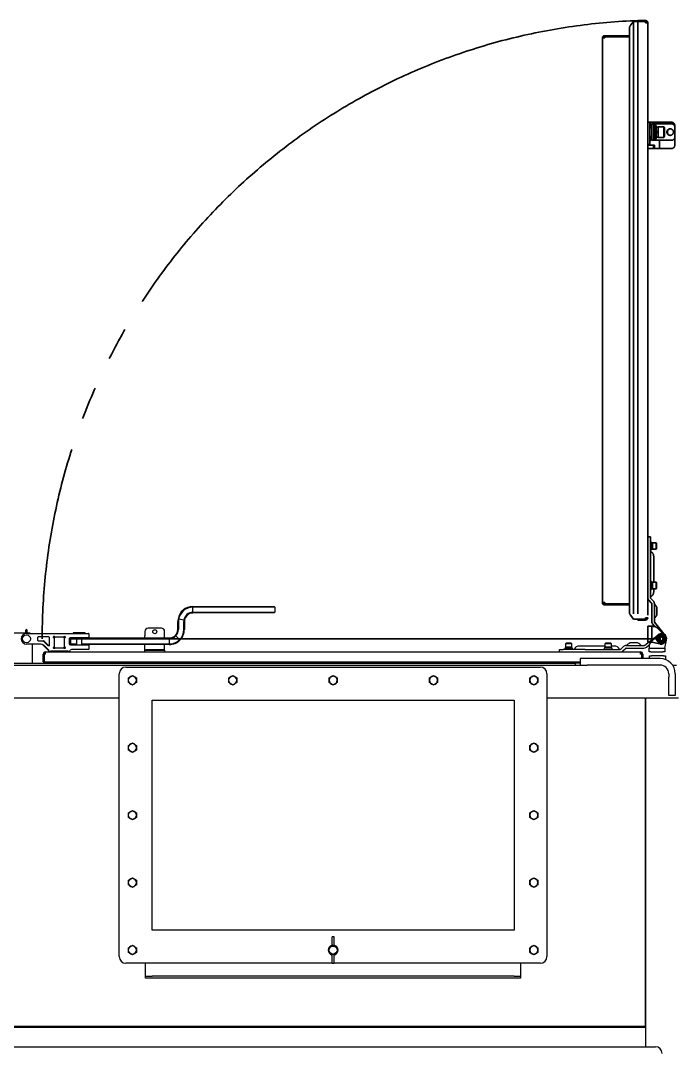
# Model space of a CAD drawing. Extents: x -681219 to -550379, y -242630 to -158199.
# Drawn here: x -579963 to -578968, y -222349 to -220787 of the extents above; entities that cross this region are included whole.
import ezdxf

# ---------------------------------------------------------------- set-up
doc = ezdxf.new("R2010")
doc.units = 0
doc.header["$LTSCALE"] = 1000
doc.linetypes.add('C2', pattern=[17, 14, -1, 1, -1])
doc.linetypes.add('P2', pattern=[23, 18, -1, 1, -1, 1, -1])
for name, color, linetype in [('11028800059', 7, 'CONTINUOUS'), ('19031000045', 7, 'CONTINUOUS'), ('AAD0803001', 7, 'CONTINUOUS'), ('AAO0602001', 7, 'CONTINUOUS'), ('AAQ0501601', 7, 'CONTINUOUS'), ('C__USERS_YSV001_', 7, 'CONTINUOUS'), ('GAB00601', 7, 'CONTINUOUS'), ('GAE00601', 7, 'CONTINUOUS'), ('GBH01201', 7, 'CONTINUOUS'), ('GZDH011001331', 7, 'CONTINUOUS'), ('GZDH011001341', 7, 'CONTINUOUS'), ('GZDH011002371', 7, 'CONTINUOUS'), ('GZDH011002671', 7, 'CONTINUOUS'), ('GZDH011002691', 7, 'CONTINUOUS'), ('GZDH011002981', 7, 'CONTINUOUS'), ('GZDH011003011', 7, 'CONTINUOUS'), ('GZDH011003041', 7, 'CONTINUOUS'), ('GZDH011003171', 7, 'CONTINUOUS'), ('GZDH011003231', 7, 'CONTINUOUS'), ('GZDH011003441', 7, 'CONTINUOUS'), ('GZDH011005631', 7, 'CONTINUOUS'), ('GZDH011026991', 7, 'CONTINUOUS'), ('GZDH011027001', 7, 'CONTINUOUS'), ('GZDH011030751', 7, 'CONTINUOUS'), ('GZDH011031641', 7, 'CONTINUOUS'), ('GZDH011032001', 7, 'CONTINUOUS'), ('SDZB011042941', 7, 'CONTINUOUS'), ('中心线', 4, 'C2')]:
    doc.layers.add(name, color=color, linetype=linetype)
doc.layers.add('双点划线', color=2, linetype='P2', lineweight=35)

# ---------------------------------------------------------------- blocks, each defined once
blk = doc.blocks.new('侧门')
at = {"layer": '双点划线', "ltscale": 0.05}
for p, q in [((0, 0), (0, 940.3)), ((51.6, 85.5), (53.1, 85.5)), ((51.6, 48), (51.6, 85.5)), ((55.1, 85.5), (53.1, 85.5)), ((53.1, 85.5), (53.1, 48)), ((53.1, 48), (53.1, 85.5)), ((55.1, 89), (913.1, 89)), ((55.1, 85.5), (55.1, 89)), ((913.1, 85.5), (913.1, 89)), ((915.1, 85.5), (913.1, 85.5)), ((916.6, 85.5), (915.1, 85.5)), ((915.1, 85.5), (915.1, 48)), ((915.1, 48), (915.1, 85.5)), ((916.6, 85.5), (916.6, 48)), ((926.6, 48), (41.6, 48)), ((53.1, 61.5), (53.1, 61.5)), ((915.1, 61.5), (915.1, 61.5)), ((28.6, 35), (30.1, 35)), ((28.6, 23.5), (28.6, 35)), ((35.3, 45.7), (30.1, 41.5)), ((938.1, 41.5), (30.1, 41.5)), ((30.1, 41.5), (30.1, 26)), ((30.1, 35), (30.1, 23.5)), ((938.1, 35), (30.1, 35)), ((932.9, 45.7), (938.1, 41.5)), ((938.1, 41.5), (938.1, 26)), ((938.1, 23.5), (938.1, 35)), ((939.6, 35), (938.1, 35)), ((939.6, 35), (939.6, 23.5)), ((-5, 20), (-2, 20)), ((-5, 14), (-5, 20)), ((16, 20), (-2, 20)), ((16, 20), (19, 20)), ((19, 20), (19, 14)), ((28.6, 23.5), (30.1, 23.5)), ((30.1, 23.5), (30.1, 26)), ((30.1, 23.5), (32.1, 23.5)), ((32.1, 23.5), (32.1, 20)), ((936.1, 20), (32.1, 20)), ((58.6, 18.2), (54.9, 14.6)), ((113.7, 16), (62.8, 16)), ((75.1, 16), (75.1, 14.4)), ((87.1, 14.4), (87.1, 16)), ((116.2, 16), (113.7, 16)), ((116.2, 16), (149.5, 16)), ((135.1, 16), (135.1, 14.4)), ((147.1, 14.4), (147.1, 16)), ((155, 16), (149.5, 16)), ((155, 20), (155, 16)), ((745.1, 16.6), (745.1, 20)), ((745.1, 11.3), (745.1, 16.6)), ((750.1, 16.6), (750.1, 20)), ((750.1, 17), (751.1, 17)), ((750.1, 16.6), (750.1, 11.3)), ((751.1, 20), (751.1, 17)), ((751.1, 17), (756.1, 17)), ((756.1, 17), (780.1, 17)), ((757.3, 17), (756.5, 16.2)), ((763.6, 16.2), (756.5, 16.2)), ((756.5, 16.2), (756.5, 16)), ((763.6, 16), (756.5, 16)), ((763.6, 17), (763.6, 14)), ((776.6, 14), (776.6, 17)), ((783.7, 16.2), (776.6, 16.2)), ((783.7, 16), (776.6, 16)), ((780.1, 17), (785.1, 17)), ((783.7, 16.2), (782.9, 17)), ((783.7, 16), (783.7, 16.2)), ((785.1, 17), (785.1, 20)), ((785.1, 17), (785.1, 13.2)), ((936.1, 23.5), (936.1, 20)), ((936.1, 23.5), (938.1, 23.5)), ((938.1, 26), (938.1, 23.5)), ((939.6, 23.5), (938.1, 23.5)), ((-5, 14), (-7.8, 1.8)), ((-2, 14), (-5, 14)), ((-1.7, 3), (-3.5, 0)), ((-3.5, 0), (-1.7, -3)), ((16, 14), (-2, 14)), ((1.7, 3), (-1.7, 3)), ((3.5, 0), (1.7, 3)), ((1.7, -3), (3.5, 0)), ((25.5, 9.6), (4.9, -6.3)), ((5.7, -5.6), (16.2, 5.1)), ((19, 14), (16, 14)), ((23, 12.7), (18.6, 9.3)), ((19, 12.1), (19, 14)), ((53.5, 14), (26.7, 14)), ((53.5, 10), (26.7, 10)), ((38.8, 6), (45.3, 6)), ((61.4, 15.4), (57.8, 11.8)), ((71.7, 11), (76.1, 11)), ((75.1, 14.4), (87.1, 14.4)), ((76.1, 12.8), (86.1, 12.8)), ((76.1, 12.8), (76.1, 7.4)), ((76.1, 7.4), (86.1, 7.4)), ((76.1, 7.4), (77.1, 6.8)), ((76.4, 14.4), (76.4, 12.8)), ((77.1, 6.8), (85.1, 6.8)), ((79.7, 12.8), (81.3, 14.4)), ((82.5, 14.4), (80.9, 12.8)), ((85.1, 6.8), (86.1, 7.4)), ((85.7, 12.8), (85.7, 14.4)), ((86.1, 7.4), (86.1, 12.8)), ((86.1, 11), (125, 11)), ((135.1, 14.4), (147.1, 14.4)), ((136.1, 12.8), (146.1, 12.8)), ((136.1, 12.8), (136.1, 7.4)), ((136.1, 7.4), (146.1, 7.4)), ((136.1, 7.4), (137.1, 6.8)), ((136.4, 14.4), (136.4, 12.8)), ((137.1, 6.8), (145.1, 6.8)), ((139.7, 12.8), (141.3, 14.4)), ((142.5, 14.4), (140.9, 12.8)), ((145.1, 6.8), (146.1, 7.4)), ((145.7, 12.8), (145.7, 14.4)), ((146.1, 7.4), (146.1, 12.8)), ((750.1, 11.3), (745.1, 11.3)), ((745.1, 11.3), (745.1, 9.8)), ((745.1, 9.8), (745.1, 5.8)), ((750.1, 9.8), (745.1, 9.8)), ((745.1, 5.8), (745.1, 2)), ((757.6, 2), (745.1, 2)), ((745.1, 2), (745.1, -4.8)), ((750.1, 11.3), (750.1, 9.8)), ((757.6, 11), (757.6, 14)), ((757.6, 14), (762.6, 14)), ((757.6, 11), (757.6, 7.2)), ((762.6, 11), (757.6, 11)), ((757.6, 7.2), (757.6, -16)), ((758.6, 11), (758.6, 9)), ((781.6, 9), (758.6, 9)), ((760.1, 9), (760.1, 7)), ((780.1, 7), (760.1, 7)), ((778.1, 4.4), (762.1, 4.4)), ((762.1, 4.4), (762.1, -4.6)), ((762.4, 7), (762.4, 4.4)), ((777.6, 14), (762.6, 14)), ((777.6, 11), (762.6, 11)), ((767.9, 4.4), (770.5, 7)), ((772.3, 7), (769.7, 4.4)), ((777.6, 14), (782.6, 14)), ((782.6, 11), (777.6, 11)), ((777.8, 4.4), (777.8, 7)), ((778.1, -4.6), (778.1, 4.4)), ((780.1, 7), (780.1, 9)), ((781.6, 9), (781.6, 11)), ((782.6, 14), (782.6, 11)), ((782.6, 11), (782.6, 7.2)), ((782.6, 7.2), (782.6, -16)), ((785.1, 2), (782.6, 2)), ((785.1, 13.2), (785.1, 5.8)), ((785.1, 5.8), (785.1, 2)), ((785.1, 2), (785.1, -4.8)), ((-1.7, -3), (1.7, -3)), ((745.1, -16), (745.1, -4.8)), ((778.1, -4.6), (762.1, -4.6)), ((762.1, -4.6), (763.8, -5.6)), ((776.4, -5.6), (763.8, -5.6)), ((776.4, -5.6), (778.1, -4.6)), ((785.1, -4.8), (785.1, -16)), ((762.6, -21), (750.1, -21)), ((777.6, -21), (762.6, -21)), ((780.1, -21), (777.6, -21))]:
    blk.add_line(p, q, dxfattribs=at)
for centre, radius in [((0, 0), 6.5), ((0, 0), 5.11), ((770.1, -14), 5)]:
    blk.add_circle(centre, radius, dxfattribs=at)
for centre, radius, start, end in [((0, 0), 940.3, 2.1333, 90), ((55.1, 85.5), 3.5, 90, 180), ((55.1, 85.5), 2, 90, 180), ((913.1, 85.5), 3.5, 0, 90), ((913.1, 85.5), 2, 0, 90), ((41.6, 38), 10, 90, 129.3659), ((926.6, 38), 10, 50.6341, 90), ((32.1, 23.5), 3.5, 180, 270), ((33.1, 26), 3, 180, 182.0923), ((32.1, 23.5), 2, 180, 270), ((33.1, 26), 3, 236.4427, 250.5288), ((62.8, 14), 6, 90, 135), ((62.8, 14), 2, 90, 135), ((63.3, 15.5), 0.5, 28.2737, 90), ((71.7, 20), 9, 208.2737, 270), ((125, 20), 9, 270, 331.7263), ((133.3, 15.5), 0.5, 90, 151.7263), ((935.1, 26), 3, 289.4712, 303.5573), ((936.1, 23.5), 2, 270, 0), ((936.1, 23.5), 3.5, 270, 0), ((935.1, 26), 3, 357.9077, 0), ((0, 0), 8, 167.0968, 315.6673), ((9, 12.1), 10, 315.6673, 0), ((26.7, 8), 6, 90, 127.7269), ((26.7, 8), 2, 90, 127.7269), ((31, 9.5), 0.5, 35.3765, 90), ((38.8, 15), 9, 215.3765, 270), ((45.3, 15), 9, 270, 324.6235), ((53, 9.5), 0.5, 90, 144.6235), ((53.5, 16), 2, 270, 315), ((53.5, 16), 6, 270, 315), ((770.1, -14.8), 5, 4.5886, 175.4114), ((750.1, -16), 5, 180, 270), ((762.6, -16), 5, 180, 270), ((777.6, -16), 5, 270, 0), ((780.1, -16), 5, 270, 0)]:
    blk.add_arc(centre, radius, start, end, dxfattribs=at)
blk = doc.blocks.new('fushitu')
at = {"layer": '11028800059', "color": 7, "linetype": 'Continuous'}
for p, q in [((-526.5, 1425.3), (-526.5, 1437)), ((-523.5, 1437), (-526.5, 1437)), ((-526.5, 1425.3), (-526.5, 1424.1)), ((-523.5, 1425.3), (-523.5, 1437)), ((-523.5, 1424.1), (-523.5, 1425.3)), ((-526.5, 1408.7), (-526.5, 1409.9)), ((-526.5, 1397), (-526.5, 1408.7)), ((-523.5, 1408.7), (-523.5, 1409.9)), ((-523.5, 1397), (-523.5, 1408.7)), ((-526.5, 1397), (-523.5, 1397))]:
    blk.add_line(p, q, dxfattribs=at)
blk.add_circle((-525, 1417), 6, dxfattribs=at)
for centre, radius, start, end in [((-525, 1417), 7.44, 109.6383, 250.3617), ((-525, 1417), 6.56, 104.6712, 255.3288), ((-528, 1425.4), 1.52, 289.968, 348.8013), ((-525, 1393), 30.4, 86.8614, 93.1386), ((-522, 1425.4), 1.52, 191.1962, 250.0528), ((-525, 1417), 6.56, 284.6712, 75.3288), ((-525, 1417), 7.44, 289.6383, 70.3617), ((-528, 1408.6), 1.52, 11.1962, 70.0528), ((-525, 1441), 30.4, 266.8614, 273.1386), ((-522, 1408.6), 1.52, 109.968, 168.8013)]:
    blk.add_arc(centre, radius, start, end, dxfattribs=at)
for centre, major_axis, start_param, end_param in [((-525, 1412.5), (0, 11), 0.166528, 0.246893), ((-525, 1412.5), (0, 11), 6.036292, 6.116657), ((-525, 1421.5), (0, -11), 6.036292, 6.116657), ((-525, 1421.5), (0, -11), 0.166528, 0.246893)]:
    blk.add_ellipse(centre, major_axis=major_axis, ratio=0.912903, start_param=start_param, end_param=end_param, dxfattribs=at)
for points, knots in [([(-526.5, 1424.1), (-526.5, 1424.1), (-526.5, 1424), (-526.6, 1423.8), (-526.6, 1423.7), (-526.8, 1423.5), (-526.8, 1423.5), (-527, 1423.3), (-527.1, 1423.3), (-527.3, 1423.2), (-527.3, 1423.2), (-527.5, 1423.2)], [0, 0, 0, 0, 0.25, 0.25, 0.5, 0.5, 0.75, 0.75, 0.875, 0.875, 1, 1, 1, 1]), ([(-522.5, 1423.2), (-522.7, 1423.2), (-522.7, 1423.2), (-522.9, 1423.3), (-523, 1423.3), (-523.2, 1423.5), (-523.2, 1423.5), (-523.4, 1423.7), (-523.4, 1423.8), (-523.5, 1424), (-523.5, 1424.1), (-523.5, 1424.1)], [0, 0, 0, 0, 0.125, 0.125, 0.25, 0.25, 0.5, 0.5, 0.75, 0.75, 1, 1, 1, 1]), ([(-527.5, 1410.8), (-527.3, 1410.8), (-527.3, 1410.8), (-527.1, 1410.7), (-527, 1410.7), (-526.8, 1410.5), (-526.8, 1410.5), (-526.6, 1410.3), (-526.6, 1410.2), (-526.5, 1410), (-526.5, 1409.9), (-526.5, 1409.9)], [0, 0, 0, 0, 0.125, 0.125, 0.25, 0.25, 0.5, 0.5, 0.75, 0.75, 1, 1, 1, 1]), ([(-523.5, 1409.9), (-523.5, 1409.9), (-523.5, 1410), (-523.4, 1410.2), (-523.4, 1410.3), (-523.2, 1410.5), (-523.2, 1410.5), (-523, 1410.7), (-522.9, 1410.7), (-522.7, 1410.8), (-522.7, 1410.8), (-522.5, 1410.8)], [0, 0, 0, 0, 0.25, 0.25, 0.5, 0.5, 0.75, 0.75, 0.875, 0.875, 1, 1, 1, 1])]:
    blk.add_open_spline(points, degree=3, knots=knots, dxfattribs=at)
at = {"layer": '19031000045', "color": 7, "linetype": 'Continuous'}
for p, q in [((-51.4, 1880.4), (-30.8, 1896.3)), ((-31.6, 1895.6), (-42.1, 1884.9)), ((-27.6, 1893), (-29.4, 1890)), ((-24.2, 1893), (-27.6, 1893)), ((-22.4, 1890), (-24.2, 1893)), ((-112, 1879), (-150.9, 1879)), ((-97.6, 1879), (-102, 1879)), ((-87.3, 1874.6), (-83.7, 1878.2)), ((-84.5, 1871.8), (-80.8, 1875.4)), ((-79.4, 1880), (-52.6, 1880)), ((-79.4, 1876), (-52.6, 1876)), ((-64.7, 1884), (-71.2, 1884)), ((-48.9, 1877.3), (-44.5, 1880.7)), ((-44.9, 1877.9), (-44.9, 1876)), ((-44.9, 1876), (-41.9, 1876)), ((-44.9, 1870), (-44.9, 1876)), ((-41.9, 1876), (-23.9, 1876)), ((-29.4, 1890), (-27.6, 1887)), ((-27.6, 1887), (-24.2, 1887)), ((-24.2, 1887), (-22.4, 1890)), ((-23.9, 1876), (-20.9, 1876)), ((-20.9, 1876), (-18.1, 1888.2)), ((-20.9, 1876), (-20.9, 1870)), ((-180.9, 1874), (-175.4, 1874)), ((-180.9, 1870), (-180.9, 1874)), ((-142.1, 1874), (-175.4, 1874)), ((-142.1, 1874), (-139.6, 1874)), ((-139.6, 1874), (-88.7, 1874)), ((-41.9, 1870), (-44.9, 1870)), ((-41.9, 1870), (-23.9, 1870)), ((-20.9, 1870), (-23.9, 1870))]:
    blk.add_line(p, q, dxfattribs=at)
for radius in [6.5, 5.11]:
    blk.add_circle((-25.9, 1890), radius, dxfattribs=at)
for centre, radius, start, end in [((-25.9, 1890), 8, 347.0968, 135.6673), ((-150.9, 1870), 9, 90, 151.7263), ((-97.6, 1870), 9, 28.2737, 90), ((-88.7, 1876), 2, 270, 315), ((-79.4, 1874), 6, 90, 135), ((-79.4, 1874), 2, 90, 135), ((-78.9, 1880.5), 0.5, 270, 324.6235), ((-71.2, 1875), 9, 90, 144.6235), ((-64.7, 1875), 9, 35.3765, 90), ((-56.9, 1880.5), 0.5, 215.3765, 270), ((-52.6, 1882), 2, 270, 307.7269), ((-52.6, 1882), 6, 270, 307.7269), ((-34.9, 1877.9), 10, 135.6673, 180), ((-159.2, 1874.5), 0.5, 270, 331.7263), ((-89.2, 1874.5), 0.5, 208.2737, 270), ((-88.7, 1876), 6, 270, 315)]:
    blk.add_arc(centre, radius, start, end, dxfattribs=at)
at = {"layer": 'AAD0803001', "color": 7, "linetype": 'Continuous'}
for p, q in [((-836.2, 1830.6), (-830, 1834.2)), ((-836.2, 1827), (-836.2, 1830.6)), ((-830, 1834.2), (-823.8, 1830.6)), ((-823.8, 1830.6), (-823.8, 1827)), ((-683.7, 1830.6), (-677.5, 1834.2)), ((-683.7, 1827), (-683.7, 1830.6)), ((-677.5, 1834.2), (-671.3, 1830.6)), ((-671.3, 1830.6), (-671.3, 1827)), ((-531.2, 1830.6), (-525, 1834.2)), ((-531.2, 1827), (-531.2, 1830.6)), ((-525, 1834.2), (-518.8, 1830.6)), ((-518.8, 1830.6), (-518.8, 1827)), ((-378.7, 1830.6), (-372.5, 1834.2)), ((-378.7, 1827), (-378.7, 1830.6)), ((-372.5, 1834.2), (-366.3, 1830.6)), ((-366.3, 1830.6), (-366.3, 1827)), ((-226.2, 1830.6), (-220, 1834.2)), ((-226.2, 1827), (-226.2, 1830.6)), ((-220, 1834.2), (-213.8, 1830.6)), ((-213.8, 1830.6), (-213.8, 1827)), ((-836.2, 1823.4), (-836.2, 1827)), ((-830, 1819.8), (-836.2, 1823.4)), ((-823.8, 1823.4), (-830, 1819.8)), ((-823.8, 1827), (-823.8, 1823.4)), ((-683.7, 1823.4), (-683.7, 1827)), ((-677.5, 1819.8), (-683.7, 1823.4)), ((-671.3, 1823.4), (-677.5, 1819.8)), ((-671.3, 1827), (-671.3, 1823.4)), ((-531.2, 1823.4), (-531.2, 1827)), ((-525, 1819.8), (-531.2, 1823.4)), ((-518.8, 1823.4), (-525, 1819.8)), ((-518.8, 1827), (-518.8, 1823.4)), ((-378.7, 1823.4), (-378.7, 1827)), ((-372.5, 1819.8), (-378.7, 1823.4)), ((-366.3, 1823.4), (-372.5, 1819.8)), ((-366.3, 1827), (-366.3, 1823.4)), ((-226.2, 1823.4), (-226.2, 1827)), ((-220, 1819.8), (-226.2, 1823.4)), ((-213.8, 1823.4), (-220, 1819.8)), ((-213.8, 1827), (-213.8, 1823.4)), ((-836.2, 1728.1), (-830, 1731.7)), ((-836.2, 1724.5), (-836.2, 1728.1)), ((-836.2, 1720.9), (-836.2, 1724.5)), ((-830, 1717.3), (-836.2, 1720.9)), ((-830, 1731.7), (-823.8, 1728.1)), ((-823.8, 1720.9), (-830, 1717.3)), ((-823.8, 1728.1), (-823.8, 1724.5)), ((-823.8, 1724.5), (-823.8, 1720.9)), ((-226.2, 1728.1), (-220, 1731.7)), ((-226.2, 1724.5), (-226.2, 1728.1)), ((-226.2, 1720.9), (-226.2, 1724.5)), ((-220, 1717.3), (-226.2, 1720.9)), ((-220, 1731.7), (-213.8, 1728.1)), ((-213.8, 1720.9), (-220, 1717.3)), ((-213.8, 1728.1), (-213.8, 1724.5)), ((-213.8, 1724.5), (-213.8, 1720.9)), ((-836.2, 1625.6), (-830, 1629.2)), ((-836.2, 1622), (-836.2, 1625.6)), ((-830, 1629.2), (-823.8, 1625.6)), ((-823.8, 1625.6), (-823.8, 1622)), ((-226.2, 1625.6), (-220, 1629.2)), ((-226.2, 1622), (-226.2, 1625.6)), ((-220, 1629.2), (-213.8, 1625.6)), ((-213.8, 1625.6), (-213.8, 1622)), ((-836.2, 1618.4), (-836.2, 1622)), ((-830, 1614.8), (-836.2, 1618.4)), ((-823.8, 1618.4), (-830, 1614.8)), ((-823.8, 1622), (-823.8, 1618.4)), ((-226.2, 1618.4), (-226.2, 1622)), ((-220, 1614.8), (-226.2, 1618.4)), ((-213.8, 1618.4), (-220, 1614.8)), ((-213.8, 1622), (-213.8, 1618.4)), ((-836.2, 1523.1), (-830, 1526.7)), ((-836.2, 1519.5), (-836.2, 1523.1)), ((-836.2, 1515.9), (-836.2, 1519.5)), ((-830, 1512.3), (-836.2, 1515.9)), ((-830, 1526.7), (-823.8, 1523.1)), ((-823.8, 1515.9), (-830, 1512.3)), ((-823.8, 1523.1), (-823.8, 1519.5)), ((-823.8, 1519.5), (-823.8, 1515.9)), ((-226.2, 1523.1), (-220, 1526.7)), ((-226.2, 1519.5), (-226.2, 1523.1)), ((-226.2, 1515.9), (-226.2, 1519.5)), ((-220, 1512.3), (-226.2, 1515.9)), ((-220, 1526.7), (-213.8, 1523.1)), ((-213.8, 1515.9), (-220, 1512.3)), ((-213.8, 1523.1), (-213.8, 1519.5)), ((-213.8, 1519.5), (-213.8, 1515.9)), ((-836.2, 1420.6), (-830, 1424.2)), ((-830, 1424.2), (-823.8, 1420.6)), ((-226.2, 1420.6), (-220, 1424.2)), ((-220, 1424.2), (-213.8, 1420.6)), ((-836.2, 1417), (-836.2, 1420.6)), ((-836.2, 1413.4), (-836.2, 1417)), ((-830, 1409.8), (-836.2, 1413.4)), ((-823.8, 1413.4), (-830, 1409.8)), ((-823.8, 1420.6), (-823.8, 1417)), ((-823.8, 1417), (-823.8, 1413.4)), ((-226.2, 1417), (-226.2, 1420.6)), ((-226.2, 1413.4), (-226.2, 1417)), ((-220, 1409.8), (-226.2, 1413.4)), ((-213.8, 1413.4), (-220, 1409.8)), ((-213.8, 1420.6), (-213.8, 1417)), ((-213.8, 1417), (-213.8, 1413.4))]:
    blk.add_line(p, q, dxfattribs=at)
for centre, start, end in [((-830, 1827), 0, 180), ((-677.5, 1827), 0, 180), ((-525, 1827), 0, 180), ((-372.5, 1827), 0, 180), ((-220, 1827), 0, 180), ((-830, 1827), 180, 0), ((-677.5, 1827), 180, 0), ((-525, 1827), 180, 0), ((-372.5, 1827), 180, 0), ((-220, 1827), 180, 0), ((-830, 1724.5), 0, 180), ((-830, 1724.5), 180, 0), ((-220, 1724.5), 0, 180), ((-220, 1724.5), 180, 0), ((-830, 1622), 0, 180), ((-220, 1622), 0, 180), ((-830, 1622), 180, 0), ((-220, 1622), 180, 0), ((-830, 1519.5), 0, 180), ((-830, 1519.5), 180, 0), ((-220, 1519.5), 0, 180), ((-220, 1519.5), 180, 0), ((-830, 1417), 0, 180), ((-220, 1417), 0, 180), ((-830, 1417), 180, 0), ((-220, 1417), 180, 0)]:
    blk.add_arc(centre, 6.23, start, end, dxfattribs=at)
at = {"layer": 'AAO0602001', "color": 7, "linetype": 'Continuous'}
for p, q in [((-171, 1883.2), (-172, 1882.6)), ((-162, 1882.6), (-172, 1882.6)), ((-172, 1882.6), (-172, 1877.2)), ((-162, 1877.2), (-172, 1877.2)), ((-163, 1883.2), (-171, 1883.2)), ((-162, 1882.6), (-163, 1883.2)), ((-162, 1877.2), (-162, 1882.6)), ((-111, 1883.2), (-112, 1882.6)), ((-102, 1882.6), (-112, 1882.6)), ((-112, 1882.6), (-112, 1877.2)), ((-102, 1877.2), (-112, 1877.2)), ((-103, 1883.2), (-111, 1883.2)), ((-102, 1882.6), (-103, 1883.2)), ((-102, 1877.2), (-102, 1882.6))]:
    blk.add_line(p, q, dxfattribs=at)
at = {"layer": 'AAQ0501601', "color": 7, "linetype": 'Continuous'}
for p, q in [((-809.6, 1874), (-798.4, 1874)), ((-809.6, 1874), (-809.6, 1873.8)), ((-809.6, 1873.8), (-798.4, 1873.8)), ((-809.6, 1873.8), (-808.8, 1873)), ((-799.2, 1873), (-798.4, 1873.8)), ((-798.4, 1873.8), (-798.4, 1874)), ((-798.4, 1874), (-793.6, 1874)), ((-798.4, 1873.8), (-793.6, 1873.8)), ((-793.6, 1874), (-782.4, 1874)), ((-793.6, 1874), (-793.6, 1873.8)), ((-793.6, 1873.8), (-782.4, 1873.8)), ((-793.6, 1873.8), (-792.8, 1873)), ((-783.2, 1873), (-782.4, 1873.8)), ((-782.4, 1873.8), (-782.4, 1874))]:
    blk.add_line(p, q, dxfattribs=at)
at = {"layer": 'C__USERS_YSV001_', "color": 7, "linetype": 'Continuous'}
for p, q in [((-738, 1939.3), (-618.5, 1939.3)), ((-738, 1930.3), (-738, 1938.3)), ((-618.5, 1938.3), (-738, 1938.3)), ((-618.5, 1939.3), (-614.5, 1939.3)), ((-613.5, 1938.3), (-618.5, 1938.3)), ((-614.5, 1939.3), (-613.5, 1938.3)), ((-613.5, 1938.3), (-613.5, 1930.3)), ((-738, 1930.3), (-618.5, 1930.3)), ((-618.5, 1929.3), (-738, 1929.3)), ((-618.5, 1930.3), (-613.5, 1930.3)), ((-614.5, 1929.3), (-618.5, 1929.3)), ((-613.5, 1930.3), (-614.5, 1929.3)), ((-761, 1904.3), (-761, 1916.2)), ((-759.7, 1919.7), (-760.7, 1919.9)), ((-760, 1916.2), (-760, 1904.3)), ((-751.8, 1918.5), (-759.7, 1919.7)), ((-752, 1904.3), (-752, 1916.2)), ((-751.8, 1918.5), (-750.8, 1918.3)), ((-751, 1916.2), (-751, 1904.3)), ((-992.1, 1900), (-992.1, 1903)), ((-992.1, 1900), (-992.1, 1899.9)), ((-992.1, 1898.5), (-992.1, 1899.9)), ((-991, 1898), (-898, 1898)), ((-989.9, 1900), (-989.9, 1903)), ((-989.9, 1899.9), (-989.9, 1900)), ((-989.9, 1899.9), (-989.9, 1898.5)), ((-974, 1892), (-974, 1888)), ((-957, 1893), (-973, 1893)), ((-956, 1880.5), (-956, 1892)), ((-950, 1892), (-950, 1893)), ((-949.5, 1893.5), (-948.5, 1893.5)), ((-949, 1892.5), (-949, 1876.5)), ((-933, 1892.5), (-949, 1892.5)), ((-933.5, 1893.5), (-932.5, 1893.5)), ((-933, 1876.5), (-933, 1892.5)), ((-932, 1893), (-932, 1892)), ((-898, 1891.5), (-924, 1891.5)), ((-923.5, 1890.3), (-922.5, 1891.3)), ((-923.5, 1882.3), (-923.5, 1890.3)), ((-915, 1890.3), (-923.5, 1890.3)), ((-922.5, 1891.3), (-915, 1891.3)), ((-902, 1899), (-920, 1899)), ((-920, 1899), (-920, 1898.5)), ((-902, 1898.5), (-920, 1898.5)), ((-920, 1898.5), (-919.4, 1898)), ((-915, 1891.5), (-915, 1881)), ((-907, 1881), (-907, 1891.5)), ((-907, 1891.3), (-774, 1891.3)), ((-774, 1890.3), (-907, 1890.3)), ((-902.6, 1898), (-902, 1898.5)), ((-902, 1898.5), (-902, 1899)), ((-898, 1898), (-896.5, 1898)), ((-896.5, 1891.5), (-898, 1891.5)), ((-896, 1897.5), (-896, 1892)), ((-774, 1890.3), (-774, 1882.3)), ((-763.9, 1894.5), (-764.7, 1895.2)), ((-763.9, 1894.5), (-758.2, 1888.9)), ((-969.1, 1882), (-991, 1882)), ((-973, 1887), (-965.3, 1887)), ((-957.5, 1872.5), (-965.5, 1880.5)), ((-965.2, 1880.9), (-957.1, 1872.8)), ((-958.1, 1879.4), (-965, 1886.4)), ((-964.6, 1886.7), (-957.7, 1879.8)), ((-950, 1876), (-950, 1877)), ((-948.5, 1875.5), (-949.5, 1875.5)), ((-949, 1876.5), (-933, 1876.5)), ((-932.5, 1875.5), (-933.5, 1875.5)), ((-932, 1877), (-932, 1876)), ((-926, 1889.5), (-926, 1883)), ((-924, 1881), (-898, 1881)), ((-923.5, 1882.3), (-915, 1882.3)), ((-922.5, 1881.3), (-923.5, 1882.3)), ((-915, 1881.3), (-922.5, 1881.3)), ((-907, 1882.3), (-774, 1882.3)), ((-774, 1881.3), (-907, 1881.3)), ((-898, 1881), (-896.5, 1881)), ((-896, 1880.5), (-896, 1874.5)), ((-758.2, 1888.9), (-757.5, 1888.2)), ((-928.1, 1871), (-953.9, 1871)), ((-924.5, 1872.5), (-924.5, 1872.5)), ((-898, 1874), (-920.9, 1874)), ((-896.5, 1874), (-898, 1874)), ((-1178.5, 1850), (-139, 1850)), ((-9, 1850), (-3, 1850)), ((-50.5, 1800), (-49.2, 1800))]:
    blk.add_line(p, q, dxfattribs=at)
blk.add_circle((-991, 1890), 6, dxfattribs=at)
for centre, radius, start, end in [((-738, 1916.2), 23, 89.9995, 170.8622), ((-738, 1916.2), 22, 90.001, 170.8463), ((-738, 1916.2), 14, 90, 170.8468), ((-738, 1916.2), 13, 90, 170.8852), ((-738, 1916.2), 23, 170.8611, 180), ((-738, 1916.2), 22, 170.8468, 180), ((-738, 1916.2), 14, 170.8468, 180), ((-738, 1916.2), 13, 170.8852, 180), ((-991, 1890), 8, 90, 270), ((-991, 1903), 1.1, 0, 180), ((-973, 1892), 1, 90, 180), ((-957, 1892), 1, 0, 90), ((-949.5, 1893), 0.5, 90, 180), ((-949.5, 1892), 0.5, 180, 270), ((-949.5, 1891), 0.5, 0, 90), ((-948.5, 1893), 0.5, 0, 90), ((-947.5, 1893), 0.5, 180, 270), ((-934.5, 1893), 0.5, 270, 0), ((-933.5, 1893), 0.5, 90, 180), ((-932.5, 1891), 0.5, 90, 180), ((-932.5, 1893), 0.5, 0, 90), ((-932.5, 1892), 0.5, 270, 0), ((-924, 1889.5), 2, 90, 180), ((-896.5, 1897.5), 0.5, 0, 90), ((-896.5, 1892), 0.5, 270, 0), ((-774, 1904.3), 13, 270, 315.696), ((-774, 1904.3), 14.1, 270.1586, 315.5374), ((-774, 1904.3), 13, 315.696, 0), ((-774, 1904.3), 14, 315.696, 0), ((-774, 1904.3), 22, 315.696, 0), ((-774, 1904.3), 23, 315.6906, 0), ((-973, 1888), 1, 180, 270), ((-969.1, 1877), 5, 45, 90), ((-965.3, 1886), 1, 45, 90), ((-957, 1880.5), 1, 225, 0), ((-949.5, 1877), 0.5, 90, 180), ((-949.5, 1876), 0.5, 180, 270), ((-949.5, 1878), 0.5, 270, 0), ((-948.5, 1876), 0.5, 270, 0), ((-947.5, 1876), 0.5, 90, 180), ((-934.5, 1876), 0.5, 0, 90), ((-933.5, 1876), 0.5, 180, 270), ((-932.5, 1878), 0.5, 180, 270), ((-932.5, 1877), 0.5, 0, 90), ((-932.5, 1876), 0.5, 270, 0), ((-924, 1883), 2, 180, 270), ((-896.5, 1880.5), 0.5, 0, 90), ((-774, 1904.2), 22, 269.9964, 315.6975), ((-774, 1904.3), 23, 269.993, 315.6888), ((-953.9, 1876), 5, 225, 270), ((-928.1, 1876), 5, 270, 315), ((-920.9, 1869), 5, 90, 135), ((-896.5, 1874.5), 0.5, 270, 0)]:
    blk.add_arc(centre, radius, start, end, dxfattribs=at)
blk.add_open_spline([(-989.9, 1899.9), (-989.9, 1899.7), (-990, 1899.5), (-990.4, 1899.2), (-990.7, 1899.1), (-991.3, 1899.1), (-991.6, 1899.2), (-992, 1899.5), (-992.1, 1899.7), (-992.1, 1899.9)], degree=3, knots=[0, 0, 0, 0, 0.25, 0.25, 0.5, 0.5, 0.75, 0.75, 1, 1, 1, 1], dxfattribs=at)
at = {"layer": 'GAB00601', "color": 7, "linetype": 'Continuous'}
for p, q in [((-161, 1875.6), (-173, 1875.6)), ((-173, 1875.6), (-173, 1874)), ((-161, 1874), (-161, 1875.6)), ((-101, 1875.6), (-113, 1875.6)), ((-113, 1875.6), (-113, 1874)), ((-101, 1874), (-101, 1875.6))]:
    blk.add_line(p, q, dxfattribs=at)
at = {"layer": 'GAE00601', "color": 7, "linetype": 'Continuous'}
for p, q in [((-171.6, 1877.2), (-171.6, 1875.6)), ((-168.4, 1875.6), (-166.8, 1877.2)), ((-165.6, 1877.2), (-167.2, 1875.6)), ((-162.3, 1875.6), (-162.3, 1877.2)), ((-111.6, 1877.2), (-111.6, 1875.6)), ((-108.4, 1875.6), (-106.8, 1877.2)), ((-105.6, 1877.2), (-107.2, 1875.6)), ((-102.3, 1875.6), (-102.3, 1877.2))]:
    blk.add_line(p, q, dxfattribs=at)
at = {"layer": 'GBH01201', "color": 7, "linetype": 'Continuous'}
for p, q in [((-50, 1665.5), (-50.5, 1665.5)), ((-50.5, 1628.5), (-50, 1628.5)), ((-50, 1471.5), (-50.5, 1471.5)), ((-50.5, 1434.5), (-50, 1434.5))]:
    blk.add_line(p, q, dxfattribs=at)
at = {"layer": 'GZDH011001331', "color": 7, "linetype": 'Continuous'}
for p, q in [((-50.5, 1420), (-50, 1420)), ((-170, 1300), (-170, 1301))]:
    blk.add_line(p, q, dxfattribs=at)
at = {"layer": 'GZDH011001341', "color": 7, "linetype": 'Continuous'}
for p, q in [((-50.5, 1792.5), (-50, 1792)), ((-50, 1720), (-50.5, 1720)), ((-50.5, 1380), (-50, 1380)), ((-967, 1300), (-968, 1301)), ((-895, 1301), (-895, 1300)), ((-130, 1300), (-130, 1301)), ((-57, 1301), (-58, 1300)), ((-50, 1308), (-50.5, 1307.5))]:
    blk.add_line(p, q, dxfattribs=at)
at = {"layer": 'GZDH011002371', "color": 7, "linetype": 'Continuous'}
for p, q in [((-840, 1847), (-210, 1847)), ((-850, 1407), (-850, 1837)), ((-200, 1837), (-200, 1407)), ((-800, 1447), (-800, 1797)), ((-800, 1797), (-250, 1797)), ((-250, 1797), (-250, 1447)), ((-250, 1447), (-800, 1447)), ((-526.5, 1397), (-840, 1397)), ((-210, 1397), (-523.5, 1397))]:
    blk.add_line(p, q, dxfattribs=at)
for centre, start, end in [((-840, 1837), 90, 180), ((-210, 1837), 0, 90), ((-840, 1407), 180, 270), ((-210, 1407), 270, 0)]:
    blk.add_arc(centre, 10, start, end, dxfattribs=at)
at = {"layer": 'GZDH011002671', "color": 7, "linetype": 'Continuous'}
for p, q in [((-1178.5, 1853), (-167, 1853)), ((-167, 1853), (-157, 1853)), ((-149.5, 1853), (-157, 1853)), ((-157, 1853), (-157, 1850))]:
    blk.add_line(p, q, dxfattribs=at)
at = {"layer": 'GZDH011002691', "color": 7, "linetype": 'Continuous'}
for p, q in [((-850, 1800), (-1150, 1800)), ((-50.5, 1800), (-200, 1800)), ((-50.5, 1307.8), (-50.5, 1800)), ((-50.5, 1301), (-1949.5, 1301)), ((-50.5, 1301), (-50.5, 1307.8))]:
    blk.add_line(p, q, dxfattribs=at)
at = {"layer": 'GZDH011002981', "color": 7, "linetype": 'Continuous'}
for p, q in [((-1950, 1300), (-50, 1300)), ((-50, 1295.5), (-50, 1300)), ((-50, 1270), (-50, 1295.5))]:
    blk.add_line(p, q, dxfattribs=at)
at = {"layer": 'GZDH011003011', "color": 7, "linetype": 'Continuous'}
for p, q in [((-50, 1300), (-50, 1800)), ((-40, 1800), (-49.2, 1800)), ((-10, 1800), (-40, 1800)), ((0, 1800), (-10, 1800))]:
    blk.add_line(p, q, dxfattribs=at)
at = {"layer": 'GZDH011003041', "color": 7, "linetype": 'Continuous'}
for p, q in [((-147.8, 1860), (-149.5, 1860)), ((-149.5, 1860), (-149.5, 1850)), ((-96.8, 1860), (-147.8, 1860)), ((-75.6, 1860), (-96.8, 1860)), ((-28, 1860), (-75.6, 1860)), ((-96.8, 1850), (-139, 1850)), ((-75.6, 1850), (-96.8, 1850)), ((-28, 1850), (-75.6, 1850)), ((-15, 1837), (-15, 1831.5)), ((-15, 1827.2), (-15, 1831.5)), ((-5, 1837), (-5, 1831.5)), ((-5, 1831.5), (-5, 1827.2)), ((-15, 1805.8), (-15, 1827.2)), ((-5, 1827.2), (-5, 1805.8)), ((-15, 1804), (-15, 1805.8)), ((-5, 1804), (-15, 1804)), ((-5, 1805.8), (-5, 1804))]:
    blk.add_line(p, q, dxfattribs=at)
for radius in [23, 13]:
    blk.add_arc((-28, 1837), radius, 0, 90, dxfattribs=at)
at = {"layer": 'GZDH011003171', "color": 7, "linetype": 'Continuous'}
blk.add_line((-1965, 1270), (-35, 1270), dxfattribs=at)
blk.add_arc((-35, 1260), 10, 0, 90, dxfattribs=at)
at = {"layer": 'GZDH011003231', "color": 7, "linetype": 'Continuous'}
for p, q in [((-50, 1794.5), (-50.5, 1794.5)), ((-969.5, 1301), (-969.5, 1300)), ((-55.5, 1300), (-55.5, 1301)), ((-50.5, 1305.5), (-50, 1305.5))]:
    blk.add_line(p, q, dxfattribs=at)
at = {"layer": 'GZDH011003441', "color": 7, "linetype": 'Continuous'}
blk.add_line((-975, 1301), (-975, 1300), dxfattribs=at)
at = {"layer": 'GZDH011005631', "color": 7, "linetype": 'Continuous'}
for p, q in [((-786, 1906), (-806, 1906)), ((-811, 1901), (-811, 1894.8)), ((-811, 1891.3), (-811, 1894.8)), ((-781, 1894.8), (-781, 1901)), ((-781, 1891.3), (-781, 1894.8)), ((-811, 1876.8), (-811, 1881.3)), ((-811, 1873), (-811, 1876.8)), ((-781, 1876.8), (-781, 1881.3)), ((-781, 1873), (-781, 1876.8)), ((-811, 1870), (-811, 1873)), ((-811, 1873), (-806, 1873)), ((-806, 1873), (-786, 1873)), ((-786, 1873), (-781, 1873)), ((-781, 1873), (-781, 1870))]:
    blk.add_line(p, q, dxfattribs=at)
blk.add_circle((-796, 1900.8), 3, dxfattribs=at)
for centre, start, end in [((-806, 1901), 90, 180), ((-786, 1901), 0, 90)]:
    blk.add_arc(centre, 5, start, end, dxfattribs=at)
at = {"layer": 'GZDH011026991', "color": 7, "linetype": 'Continuous'}
for p, q in [((-965.5, 1866.5), (-964, 1866.5)), ((-965.5, 1855), (-965.5, 1866.5)), ((-962, 1866.5), (-964, 1866.5)), ((-964, 1866.5), (-964, 1855)), ((-964, 1864), (-964, 1866.5)), ((-962, 1870), (-58, 1870)), ((-962, 1866.5), (-962, 1870)), ((-58, 1866.5), (-58, 1870)), ((-56, 1866.5), (-58, 1866.5)), ((-54.5, 1866.5), (-56, 1866.5)), ((-56, 1866.5), (-56, 1864)), ((-56, 1860), (-56, 1866.5)), ((-54.5, 1866.5), (-54.5, 1860)), ((-965.5, 1855), (-964, 1855)), ((-964, 1855), (-149.5, 1855))]:
    blk.add_line(p, q, dxfattribs=at)
for centre, radius, start, end in [((-962, 1866.5), 3.5, 90, 180), ((-962, 1866.5), 2, 90, 180), ((-58, 1866.5), 3.5, 0, 90), ((-58, 1866.5), 2, 0, 90)]:
    blk.add_arc(centre, radius, start, end, dxfattribs=at)
at = {"layer": 'GZDH011027001', "color": 7, "linetype": 'Continuous'}
for p, q in [((-987, 1898.5), (-1013, 1898.5)), ((-982, 1853), (-982, 1882))]:
    blk.add_line(p, q, dxfattribs=at)
blk.add_arc((-987, 1893.5), 5, 64.1581, 90, dxfattribs=at)
at = {"layer": 'GZDH011030751', "color": 7, "linetype": 'Continuous'}
for p, q in [((-810, 1381.3), (-810, 1397)), ((-240, 1397), (-240, 1381.3)), ((-810, 1377.5), (-810, 1381.3)), ((-810, 1374.5), (-810, 1377.5)), ((-810, 1377.5), (-800, 1377.5)), ((-250, 1377.5), (-800, 1377.5)), ((-250, 1377.5), (-240, 1377.5)), ((-240, 1381.3), (-240, 1377.5)), ((-240, 1377.5), (-240, 1374.5)), ((-800, 1374.5), (-810, 1374.5)), ((-250, 1374.5), (-800, 1374.5)), ((-240, 1374.5), (-250, 1374.5))]:
    blk.add_line(p, q, dxfattribs=at)
at = {"layer": 'GZDH011031641', "color": 7, "linetype": 'Continuous'}
for p, q in [((-50, 1797), (-50.5, 1797)), ((-972.5, 1301), (-972.5, 1300)), ((-55, 1300), (-55, 1301)), ((-50.5, 1303), (-50, 1303))]:
    blk.add_line(p, q, dxfattribs=at)
at = {"layer": 'GZDH011032001', "color": 7, "linetype": 'Continuous'}
for p, q in [((-964, 1853), (-964, 1864)), ((-56, 1860), (-56, 1864))]:
    blk.add_line(p, q, dxfattribs=at)
for centre, start, end in [((-961, 1864), 109.4712, 123.5573), ((-59, 1864), 56.4427, 70.5288)]:
    blk.add_arc(centre, 3, start, end, dxfattribs=at)
at = {"layer": 'SDZB011042941', "color": 7, "linetype": 'Continuous'}
for p, q in [((-44, 1860), (-44, 1864)), ((-44, 1864), (-41, 1864)), ((-23, 1864), (-41, 1864)), ((-23, 1864), (-20, 1864)), ((-20, 1864), (-20, 1858.6))]:
    blk.add_line(p, q, dxfattribs=at)

msp = doc.modelspace()

# ---------------------------------------------------------------- block references
at = {"layer": '中心线'}
msp.add_blockref('fushitu', (-578962.82, -223616.6983), dxfattribs=at)
at = {"layer": '双点划线', "rotation": 90.00000000000001}
msp.add_blockref('侧门', (-578989.62, -221726.6983), dxfattribs=at)

doc.saveas('drawing.dxf')
